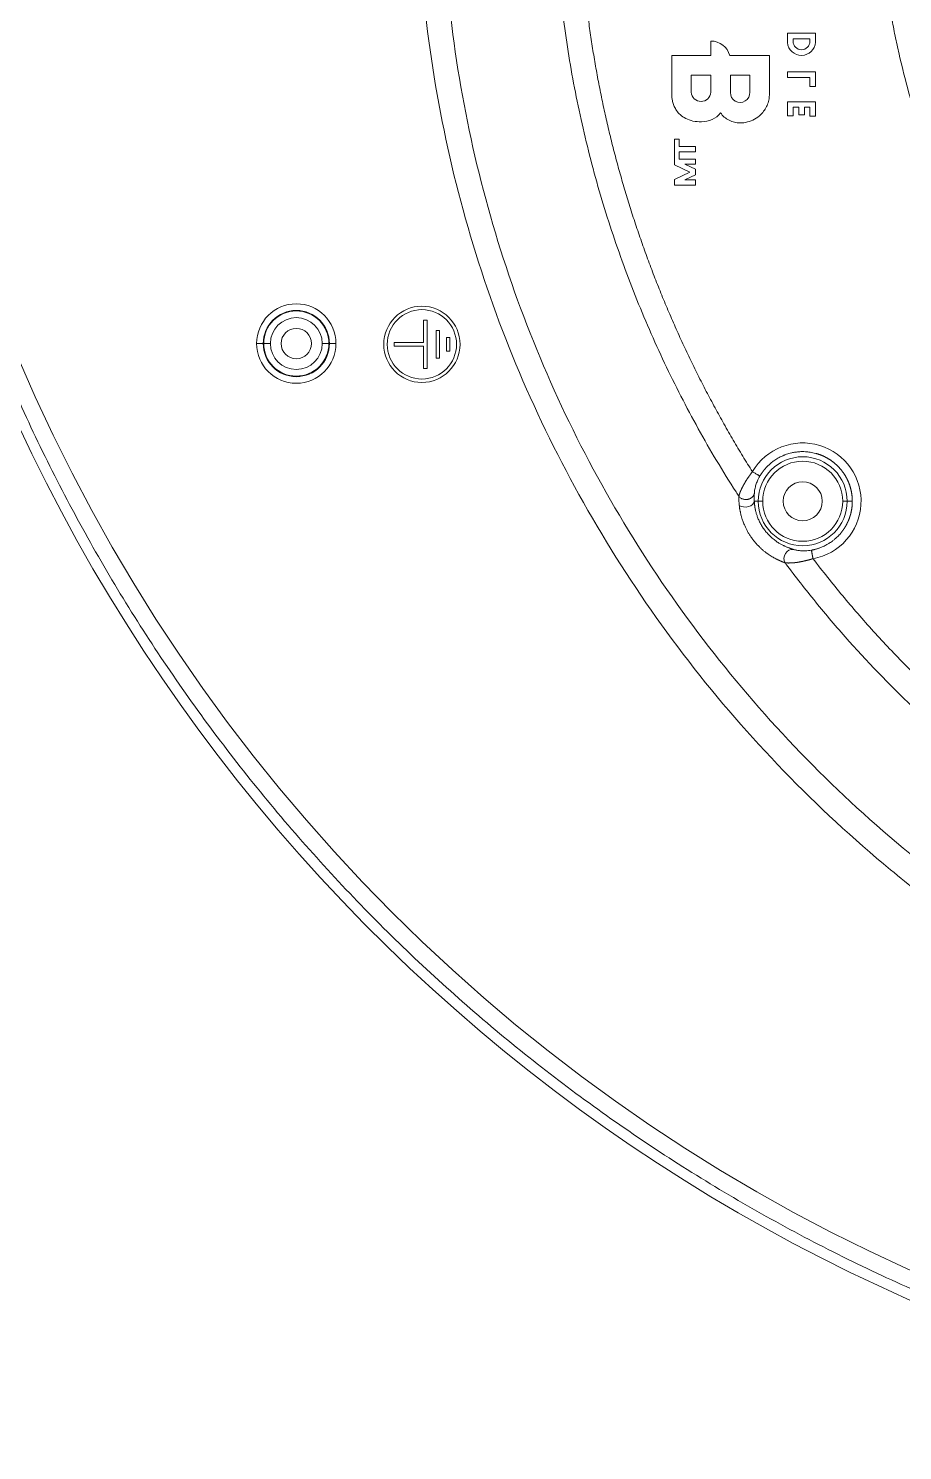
# Model space of a CAD drawing. Header units: millimetres. Extents: x 2746 to 4231, y 4731 to 5781.
# Drawn here: x 3203.4 to 3304.2, y 5090.3 to 5254.3 of the extents above; entities that cross this region are included whole.
import ezdxf

# ---------------------------------------------------------------- set-up
doc = ezdxf.new("R2010")
doc.units = ezdxf.units.MM
doc.layers.add('core', color=7, linetype='Continuous', lineweight=20)

msp = doc.modelspace()

# ---------------------------------------------------------------- linework, layer by layer
at = {"layer": 'core'}
for p, q in [((3290.95, 5253.78), (3290.95, 5252.69)), ((3294.2, 5253.78), (3290.95, 5253.78)), ((3291.6, 5252.82), (3291.6, 5253.13)), ((3291.6, 5253.13), (3293.55, 5253.13)), ((3293.55, 5253.13), (3293.55, 5252.82)), ((3294.2, 5252.74), (3294.2, 5253.78)), ((3279.85, 5248.93), (3282.12, 5248.93)), ((3279.85, 5248.93), (3279.85, 5246.97)), ((3282.12, 5248.93), (3282.12, 5246.97)), ((3286.62, 5248.93), (3284.37, 5248.93)), ((3284.37, 5248.93), (3284.37, 5246.93)), ((3286.62, 5248.93), (3286.62, 5246.95)), ((3290.95, 5249.3), (3290.95, 5248.65)), ((3294.2, 5249.3), (3290.95, 5249.3)), ((3290.95, 5248.65), (3293.55, 5248.65)), ((3293.55, 5248.65), (3293.55, 5247.62)), ((3294.2, 5247.62), (3294.2, 5249.3)), ((3293.55, 5247.62), (3294.2, 5247.62)), ((3290.95, 5245.87), (3290.95, 5244.25)), ((3294.2, 5245.87), (3290.95, 5245.87)), ((3291.6, 5245.22), (3292.25, 5245.22)), ((3291.6, 5244.25), (3291.6, 5245.22)), ((3292.25, 5245.22), (3292.25, 5244.37)), ((3292.9, 5245.22), (3293.55, 5245.22)), ((3292.9, 5244.37), (3292.9, 5245.22)), ((3293.55, 5245.22), (3293.55, 5244.19)), ((3294.2, 5244.19), (3294.2, 5245.87)), ((3290.95, 5244.25), (3291.6, 5244.25)), ((3292.25, 5244.37), (3292.9, 5244.37)), ((3293.55, 5244.19), (3294.2, 5244.19)), ((3229.7, 5217.97), (3230.46, 5217.97)), ((3230.46, 5217.97), (3230.52, 5217.97)), ((3230.52, 5217.97), (3231.29, 5217.97)), ((3237.27, 5217.97), (3238.04, 5217.97)), ((3238.1, 5217.97), (3238.04, 5217.97)), ((3238.1, 5217.97), (3238.86, 5217.97)), ((3287.12, 5199.78), (3287.57, 5199.78)), ((3287.57, 5199.78), (3288.08, 5199.78)), ((3297.33, 5199.78), (3297.84, 5199.78)), ((3297.84, 5199.78), (3298.43, 5199.78))]:
    msp.add_line(p, q, dxfattribs=at)
at = {"layer": 'core', "color": 2}
for p, q in [((3277.92, 5241.55), (3277.92, 5238.59)), ((3278.46, 5241.55), (3277.92, 5241.55)), ((3278.46, 5240.69), (3278.46, 5241.55)), ((3280.34, 5240.69), (3278.46, 5240.69)), ((3278.46, 5240.1), (3280.34, 5240.1)), ((3278.46, 5239.24), (3278.46, 5240.1)), ((3280.34, 5240.1), (3280.34, 5240.69)), ((3277.92, 5238.59), (3279.7, 5237.75)), ((3280.34, 5239.24), (3278.46, 5239.24)), ((3279.11, 5238.65), (3280.34, 5238.65)), ((3280.34, 5238.07), (3279.11, 5238.65)), ((3280.34, 5238.65), (3280.34, 5239.24)), ((3279.7, 5237.75), (3277.92, 5236.9)), ((3277.92, 5236.9), (3277.92, 5236.25)), ((3279.11, 5236.84), (3280.34, 5237.42)), ((3280.34, 5236.84), (3279.11, 5236.84)), ((3280.34, 5237.42), (3280.34, 5238.07)), ((3280.34, 5236.25), (3280.34, 5236.84)), ((3277.92, 5236.25), (3280.34, 5236.25))]:
    msp.add_line(p, q, dxfattribs=at)
at = {"layer": 'core', "color": 2, "lineweight": 13}
for p, q in [((3248.97, 5220.68), (3249.37, 5220.68)), ((3248.97, 5218.08), (3248.97, 5220.68)), ((3249.37, 5215.08), (3249.37, 5220.68)), ((3250.41, 5219.48), (3250.81, 5219.48)), ((3250.41, 5216.28), (3250.41, 5219.48)), ((3250.81, 5216.28), (3250.81, 5219.48)), ((3251.61, 5218.68), (3251.61, 5217.08)), ((3252.01, 5218.68), (3251.61, 5218.68)), ((3252.01, 5218.68), (3252.01, 5217.08)), ((3245.57, 5218.08), (3245.57, 5217.68)), ((3245.57, 5218.08), (3248.97, 5218.08)), ((3245.57, 5217.68), (3248.97, 5217.68)), ((3248.97, 5215.08), (3248.97, 5217.68)), ((3252.01, 5217.08), (3251.61, 5217.08)), ((3250.41, 5216.28), (3250.81, 5216.28)), ((3248.97, 5215.08), (3249.37, 5215.08))]:
    msp.add_line(p, q, dxfattribs=at)
for radius in [4.4, 4]:
    msp.add_circle((3248.77, 5217.88), radius, dxfattribs=at)
at = {"layer": 'core'}
for centre, radius, start, end in [((3387.52, 5294.59), 201.12, 180, 0), ((3282.11, 5250.62), 2.25, 14.8244, 89.9663), ((3292.57, 5252.84), 1.63, 185.1727, 356.3293), ((3292.57, 5252.84), 0.975, 180.9565, 359.0434), ((3280.98, 5247.03), 1.13, 183.0653, 356.9347), ((3285.49, 5246.92), 1.13, 179.5705, 1.6121), ((3234.28, 5217.97), 4.58, 0, 180), ((3234.28, 5217.97), 3.82, 0, 180), ((3234.28, 5217.97), 3.76, 0, 180), ((3234.28, 5217.97), 2.99, 0, 180), ((3234.28, 5217.97), 1.75, 0, 180), ((3234.28, 5217.97), 4.58, 180, 0), ((3234.28, 5217.97), 3.82, 180, 0), ((3234.28, 5217.97), 3.76, 180, 0), ((3234.28, 5217.97), 2.99, 180, 0), ((3234.28, 5217.97), 1.75, 180, 0), ((3387.52, 5294.59), 204.32, 203.8054, 336.1946), ((3292.71, 5199.78), 6.73, 280.1663, 149.5404), ((3292.71, 5199.78), 5.13, 0, 180), ((3292.71, 5199.78), 4.62, 0, 180), ((3292.71, 5199.78), 2.25, 0, 180), ((3292.71, 5199.78), 5.13, 180, 0), ((3292.71, 5199.78), 4.62, 180, 0), ((3292.71, 5199.78), 2.25, 180, 0)]:
    msp.add_arc(centre, radius, start, end, dxfattribs=at)
for centre, major_axis, ratio, start_param, end_param in [((3286.12, 5199.78), (-0.999, -0.048), 0.674924, 0.717774, 3.070607), ((3291.44, 5193.24), (-0.285, -0.959), 0.87941, 3.251744, 5.580876)]:
    msp.add_ellipse(centre, major_axis=major_axis, ratio=ratio, start_param=start_param, end_param=end_param, dxfattribs=at)
for points, degree, knots in [([(3410.84, 5355.68), (3408.2, 5356.59), (3404.11, 5357.74), (3399.24, 5358.69), (3397.14, 5359.02), (3395.74, 5359.21), (3395.04, 5359.3), (3391.55, 5359.7), (3387.34, 5359.95), (3382.43, 5359.84), (3380.32, 5359.71), (3378.91, 5359.6), (3378.21, 5359.54), (3376.09, 5359.32), (3373.98, 5359.05), (3371.89, 5358.7), (3370.49, 5358.44), (3369.8, 5358.31), (3367.73, 5357.87), (3365.68, 5357.39), (3363.65, 5356.82), (3362.3, 5356.43), (3361.63, 5356.22), (3359.63, 5355.58), (3357.64, 5354.89), (3355.35, 5353.99), (3354.37, 5353.58), (3353.72, 5353.31), (3353.4, 5353.17), (3351.78, 5352.46), (3349.86, 5351.55), (3347.97, 5350.58), (3346.72, 5349.91), (3346.1, 5349.57), (3343.03, 5347.84), (3339.46, 5345.58), (3336.09, 5343.07), (3333.88, 5341.34), (3332.79, 5340.44), (3329.6, 5337.67), (3327.56, 5335.71), (3323.67, 5331.6), (3321.83, 5329.45), (3316.65, 5322.78), (3313.65, 5318.03), (3308.57, 5307.93), (3306.48, 5302.59), (3304.16, 5294.42), (3303.51, 5291.67), (3302.49, 5286.11), (3302.1, 5283.29), (3301.34, 5274.84), (3301.35, 5269.22), (3302.12, 5260.84), (3302.5, 5258.06), (3303.15, 5254.59), (3303.28, 5253.89), (3303.57, 5252.51), (3304.03, 5250.43), (3304.55, 5248.37), (3305.12, 5246.33), (3305.32, 5245.65), (3305.72, 5244.3), (3306.36, 5242.29), (3307.98, 5237.66), (3309.64, 5233.79), (3311.17, 5230.63), (3311.48, 5230), (3312.12, 5228.74), (3313.1, 5226.87), (3315.54, 5222.56), (3317.86, 5219), (3319.91, 5216.14), (3320.33, 5215.57), (3321.17, 5214.45), (3322.46, 5212.77), (3325.57, 5208.98), (3328.44, 5205.91), (3330.95, 5203.45), (3331.46, 5202.96), (3332.48, 5202), (3334.04, 5200.56), (3337.78, 5197.33), (3341.17, 5194.76), (3344.06, 5192.75), (3344.64, 5192.35), (3345.81, 5191.57), (3347.57, 5190.42), (3351.77, 5187.88), (3355.49, 5185.93), (3358.04, 5184.73)], 3, [0, 0, 0, 0, 0.03125, 0.046875, 0.054688, 0.054688, 0.0625, 0.0625, 0.09375, 0.109375, 0.117188, 0.117188, 0.125, 0.125, 0.140625, 0.148438, 0.148438, 0.15625, 0.15625, 0.171875, 0.179688, 0.179688, 0.1875, 0.1875, 0.203125, 0.210938, 0.214844, 0.214844, 0.21875, 0.21875, 0.234375, 0.242188, 0.242188, 0.25, 0.25, 0.28125, 0.296875, 0.296875, 0.3125, 0.3125, 0.34375, 0.34375, 0.375, 0.375, 0.4375, 0.4375, 0.5, 0.5, 0.53125, 0.53125, 0.5625, 0.5625, 0.625, 0.625, 0.65625, 0.65625, 0.664063, 0.664063, 0.671875, 0.6875, 0.6875, 0.695313, 0.695313, 0.703125, 0.71875, 0.75, 0.75, 0.757813, 0.757813, 0.765625, 0.78125, 0.8125, 0.8125, 0.820313, 0.820313, 0.828125, 0.84375, 0.875, 0.875, 0.882813, 0.882813, 0.890625, 0.90625, 0.9375, 0.9375, 0.945313, 0.945313, 0.953125, 0.96875, 1, 1, 1, 1]), ([(3264.69, 5338.95), (3263.39, 5336.48), (3261.55, 5332.71), (3259.61, 5328.23), (3258.81, 5326.29), (3258.3, 5324.99), (3258.04, 5324.34), (3256.79, 5321.08), (3255.41, 5317.12), (3254, 5312.44), (3253.44, 5310.43), (3253.08, 5309.08), (3252.9, 5308.41), (3251.36, 5302.35), (3249.79, 5294.21), (3248.78, 5284.59), (3248.52, 5280.44), (3248.39, 5277.66), (3248.35, 5276.27), (3248.27, 5272.1), (3248.3, 5269.3), (3248.52, 5263.71), (3248.7, 5260.91), (3249.51, 5252.55), (3250.37, 5247.01), (3252.71, 5236.07), (3254.19, 5230.65), (3257.73, 5220.08), (3259.79, 5214.92), (3264.5, 5204.82), (3267.15, 5199.88), (3272.97, 5190.34), (3276.14, 5185.73), (3282.98, 5176.9), (3286.65, 5172.67), (3294.43, 5164.63), (3298.55, 5160.82), (3304.99, 5155.49), (3307.18, 5153.78), (3311.64, 5150.48), (3313.91, 5148.89), (3318.52, 5145.84), (3320.86, 5144.39), (3325.63, 5141.6), (3328.05, 5140.27), (3331.75, 5138.36), (3332.99, 5137.75), (3335.49, 5136.54), (3339.28, 5134.78), (3348.29, 5131.02), (3356.28, 5128.41), (3361.67, 5126.97)], 3, [0, 0, 0, 0, 0.03125, 0.046875, 0.054687, 0.054687, 0.0625, 0.0625, 0.09375, 0.109375, 0.117187, 0.117187, 0.125, 0.125, 0.1875, 0.21875, 0.234375, 0.234375, 0.25, 0.25, 0.28125, 0.28125, 0.3125, 0.3125, 0.375, 0.375, 0.4375, 0.4375, 0.5, 0.5, 0.5625, 0.5625, 0.625, 0.625, 0.6875, 0.6875, 0.75, 0.75, 0.78125, 0.78125, 0.8125, 0.8125, 0.84375, 0.84375, 0.875, 0.875, 0.890625, 0.890625, 0.90625, 0.9375, 1, 1, 1, 1]), ([(3266.8, 5336.82), (3264.3, 5331.98), (3262.09, 5327), (3258.25, 5316.8), (3256.63, 5311.59), (3252.69, 5295.74), (3251.3, 5284.87), (3251.02, 5263.11), (3252.13, 5252.21), (3256.76, 5230.96), (3262.03, 5215.42), (3269.77, 5201.05), (3275.44, 5191.78), (3278.54, 5187.3), (3288.49, 5174.45), (3296, 5166.68), (3308.45, 5156.32), (3312.79, 5153.08), (3321.82, 5147.07), (3326.49, 5144.31), (3333.71, 5140.55), (3336.15, 5139.36), (3341.08, 5137.12), (3348.57, 5133.96), (3356.3, 5131.4), (3361.53, 5129.97)], 3, [0, 0, 0, 0, 0.0625, 0.0625, 0.125, 0.125, 0.25, 0.25, 0.375, 0.375, 0.5, 0.5625, 0.5625, 0.625, 0.625, 0.75, 0.75, 0.8125, 0.8125, 0.875, 0.875, 0.90625, 0.90625, 0.9375, 1, 1, 1, 1]), ([(3278.16, 5330.76), (3276.86, 5328.24), (3275.64, 5325.67), (3273.39, 5320.46), (3271.83, 5316.49), (3270.47, 5312.46), (3269.61, 5309.75), (3269.2, 5308.39), (3268.05, 5304.29), (3267.37, 5301.53), (3266.2, 5295.98), (3265.71, 5293.18), (3264.91, 5287.56), (3264.6, 5284.74), (3264.18, 5279.08), (3264.06, 5276.24), (3264.02, 5271.98), (3264.03, 5270.56), (3264.09, 5267.72), (3264.26, 5263.47), (3264.64, 5259.23), (3265.32, 5253.6), (3265.75, 5250.79), (3266.54, 5246.61), (3266.82, 5245.22), (3267.44, 5242.45), (3267.77, 5241.07), (3268.82, 5236.94), (3269.61, 5234.22), (3271.37, 5228.82), (3272.33, 5226.15), (3274.43, 5220.88), (3275.56, 5218.28), (3277.99, 5213.16), (3279.28, 5210.63), (3281.35, 5206.91), (3282.05, 5205.68), (3283.51, 5203.25), (3284.25, 5202.04), (3285.02, 5200.85)], 3, [0, 0, 0, 0, 0.0625, 0.0625, 0.125, 0.15625, 0.15625, 0.1875, 0.1875, 0.25, 0.25, 0.3125, 0.3125, 0.375, 0.375, 0.4375, 0.4375, 0.46875, 0.46875, 0.5, 0.5625, 0.5625, 0.625, 0.625, 0.65625, 0.65625, 0.6875, 0.6875, 0.75, 0.75, 0.8125, 0.8125, 0.875, 0.875, 0.9375, 0.9375, 0.96875, 0.96875, 1, 1, 1, 1]), ([(3280.85, 5329.74), (3265.57, 5300.29), (3267, 5266.67), (3267.71, 5249.97), (3272.71, 5233.95), (3277.76, 5217.8), (3286.78, 5203.39)], 2, [0, 0, 0, 0.5, 0.5, 0.75, 0.75, 1, 1, 1]), ([(3278.57, 5244.38), (3278.42, 5244.52), (3278.16, 5244.81), (3277.89, 5245.29), (3277.72, 5245.76), (3277.63, 5246.2), (3277.6, 5246.55), (3277.6, 5246.98), (3277.6, 5247.66), (3277.6, 5248.39), (3277.6, 5248.97), (3277.6, 5249.27), (3277.6, 5249.53), (3277.6, 5249.75), (3277.6, 5249.93), (3277.6, 5250.09), (3277.6, 5250.22), (3277.6, 5250.35), (3277.6, 5250.47), (3277.6, 5250.58), (3277.6, 5250.68), (3277.6, 5250.79), (3277.6, 5250.91), (3277.61, 5251.03), (3277.57, 5251.17), (3277.68, 5251.2), (3277.78, 5251.2), (3277.88, 5251.2), (3277.98, 5251.2), (3278.08, 5251.2), (3278.21, 5251.2), (3278.33, 5251.2), (3278.44, 5251.2), (3278.53, 5251.2), (3278.63, 5251.2), (3278.73, 5251.2), (3278.84, 5251.2), (3278.95, 5251.2), (3279.07, 5251.2), (3279.19, 5251.2), (3279.31, 5251.2), (3279.44, 5251.2), (3279.57, 5251.2), (3279.7, 5251.2), (3279.83, 5251.2), (3279.96, 5251.2), (3280.08, 5251.2), (3280.21, 5251.2), (3280.33, 5251.2), (3280.45, 5251.2), (3280.56, 5251.2), (3280.68, 5251.2), (3280.8, 5251.2), (3280.93, 5251.2), (3281.05, 5251.2), (3281.16, 5251.2), (3281.26, 5251.2), (3281.39, 5251.2), (3281.52, 5251.2), (3281.66, 5251.2), (3281.78, 5251.2), (3281.88, 5251.2), (3281.97, 5251.2), (3282.08, 5251.17), (3282.12, 5251.27), (3282.1, 5251.37), (3282.11, 5251.49), (3282.11, 5251.62), (3282.11, 5251.75), (3282.11, 5251.86), (3282.11, 5251.96), (3282.11, 5252.07), (3282.11, 5252.18), (3282.11, 5252.31), (3282.11, 5252.44), (3282.11, 5252.58), (3282.11, 5252.72), (3282.11, 5252.82), (3282.11, 5252.87)], 3, [0, 0, 0, 0, 0.046248, 0.087626, 0.124997, 0.158824, 0.189468, 0.203677, 0.257656, 0.343111, 0.368593, 0.390959, 0.410409, 0.427037, 0.441052, 0.452726, 0.462352, 0.470223, 0.48179, 0.489365, 0.496569, 0.50453, 0.513589, 0.523509, 0.533321, 0.540042, 0.54626, 0.55573, 0.561943, 0.569312, 0.579483, 0.590721, 0.597098, 0.603966, 0.611306, 0.619094, 0.627296, 0.635876, 0.644788, 0.653985, 0.663416, 0.673025, 0.682757, 0.692552, 0.70235, 0.712092, 0.721718, 0.731169, 0.740391, 0.74933, 0.757939, 0.766289, 0.776468, 0.78605, 0.795034, 0.803426, 0.811234, 0.818472, 0.83129, 0.841961, 0.850599, 0.857378, 0.864554, 0.872376, 0.878878, 0.885268, 0.895123, 0.905139, 0.916566, 0.923274, 0.930675, 0.938758, 0.947766, 0.957391, 0.967304, 0.977127, 0.989162, 1, 1, 1, 1]), ([(3284.28, 5251.2), (3284.32, 5251.2), (3284.41, 5251.2), (3284.53, 5251.2), (3284.64, 5251.2), (3284.73, 5251.2), (3284.83, 5251.2), (3284.94, 5251.2), (3285.06, 5251.2), (3285.19, 5251.2), (3285.34, 5251.2), (3285.51, 5251.2), (3285.69, 5251.2), (3285.9, 5251.2), (3286.13, 5251.2), (3286.37, 5251.2), (3286.61, 5251.2), (3286.84, 5251.2), (3287.06, 5251.2), (3287.26, 5251.2), (3287.44, 5251.2), (3287.61, 5251.2), (3287.76, 5251.2), (3287.9, 5251.2), (3288.04, 5251.2), (3288.16, 5251.2), (3288.27, 5251.2), (3288.37, 5251.2), (3288.49, 5251.2), (3288.63, 5251.2), (3288.76, 5251.2), (3288.9, 5251.18), (3288.85, 5251.02), (3288.87, 5250.91), (3288.87, 5250.79), (3288.87, 5250.7), (3288.87, 5250.59), (3288.87, 5250.48), (3288.87, 5250.36), (3288.87, 5250.23), (3288.87, 5250.08), (3288.87, 5249.93), (3288.87, 5249.75), (3288.87, 5249.57), (3288.87, 5249.36), (3288.87, 5249.13), (3288.87, 5248.88), (3288.87, 5248.6), (3288.87, 5248.29), (3288.87, 5247.94), (3288.87, 5247.55), (3288.86, 5247.1), (3288.88, 5246.59), (3288.81, 5246.02), (3288.62, 5245.44), (3288.31, 5244.88), (3288.04, 5244.55), (3287.88, 5244.4)], 3, [0, 0, 0, 0, 0.010779, 0.023395, 0.030594, 0.038437, 0.047002, 0.056406, 0.066744, 0.078151, 0.090773, 0.104764, 0.120389, 0.138116, 0.158103, 0.179758, 0.201116, 0.22101, 0.239378, 0.256354, 0.272025, 0.286481, 0.299812, 0.312102, 0.323429, 0.333867, 0.343483, 0.352341, 0.360498, 0.374919, 0.387087, 0.395218, 0.406353, 0.419563, 0.427049, 0.435179, 0.444008, 0.453601, 0.464035, 0.475397, 0.487785, 0.501312, 0.516106, 0.532319, 0.550122, 0.569714, 0.591331, 0.61526, 0.641851, 0.671559, 0.70496, 0.742886, 0.786902, 0.836402, 0.890416, 0.944923, 1, 1, 1, 1]), ([(3281.02, 5243.55), (3280.69, 5243.55), (3280.07, 5243.59), (3279.23, 5243.89), (3278.76, 5244.2), (3278.57, 5244.38)], 3, [0, 0, 0, 0, 0.370378, 0.700419, 1, 1, 1, 1]), ([(3284.83, 5243.5), (3284.62, 5243.56), (3284.2, 5243.71), (3283.65, 5244.08), (3283.36, 5244.41), (3283.23, 5244.59)], 3, [0, 0, 0, 0, 0.340005, 0.672246, 1, 1, 1, 1]), ([(3285.48, 5243.43), (3285.37, 5243.43), (3285.15, 5243.44), (3284.94, 5243.48), (3284.83, 5243.5)], 3, [0, 0, 0, 0, 0.504374, 1, 1, 1, 1]), ([(3287.88, 5244.4), (3287.66, 5244.19), (3287.18, 5243.82), (3286.35, 5243.5), (3285.77, 5243.42), (3285.48, 5243.43)], 3, [0, 0, 0, 0, 0.343649, 0.675406, 1, 1, 1, 1]), ([(3287.77, 5202.68), (3287.78, 5202.69), (3287.79, 5202.71), (3287.81, 5202.75), (3287.83, 5202.78), (3287.85, 5202.82), (3287.88, 5202.86), (3287.9, 5202.89), (3287.92, 5202.93), (3287.95, 5202.97), (3287.98, 5203.01), (3288.01, 5203.05), (3288.03, 5203.09), (3288.06, 5203.13), (3288.1, 5203.18), (3288.13, 5203.22), (3288.16, 5203.26), (3288.2, 5203.31), (3288.23, 5203.35), (3288.27, 5203.4), (3288.37, 5203.52), (3288.51, 5203.68), (3288.7, 5203.88), (3288.85, 5204.01), (3288.98, 5204.13), (3289.12, 5204.25), (3289.3, 5204.39), (3289.5, 5204.53), (3289.73, 5204.67), (3289.98, 5204.82), (3290.26, 5204.96), (3290.49, 5205.06), (3290.69, 5205.14), (3290.87, 5205.2), (3291.13, 5205.29), (3291.47, 5205.37), (3291.89, 5205.45), (3292.28, 5205.49), (3292.67, 5205.51), (3293.07, 5205.5), (3293.6, 5205.44), (3294.02, 5205.36), (3294.28, 5205.28), (3294.35, 5205.27), (3294.41, 5205.24), (3294.48, 5205.22), (3294.55, 5205.2), (3294.61, 5205.18), (3294.68, 5205.16), (3294.74, 5205.13), (3294.81, 5205.11), (3294.87, 5205.08), (3294.94, 5205.05), (3295, 5205.03), (3295.07, 5205), (3295.13, 5204.97), (3295.19, 5204.94), (3295.26, 5204.91), (3295.32, 5204.88), (3295.38, 5204.84), (3295.44, 5204.81), (3295.5, 5204.78), (3295.56, 5204.74), (3295.62, 5204.71), (3295.68, 5204.67), (3295.74, 5204.63), (3295.8, 5204.6), (3295.86, 5204.56), (3295.92, 5204.52), (3295.98, 5204.48), (3296.03, 5204.44), (3296.09, 5204.4), (3296.15, 5204.36), (3296.2, 5204.32), (3296.26, 5204.27), (3296.31, 5204.23), (3296.36, 5204.18), (3296.42, 5204.14), (3296.47, 5204.09), (3296.52, 5204.05), (3296.58, 5204), (3296.63, 5203.95), (3296.68, 5203.91), (3296.73, 5203.86), (3296.78, 5203.81), (3296.83, 5203.76), (3296.87, 5203.71), (3296.92, 5203.66), (3296.97, 5203.6), (3297.01, 5203.55), (3297.06, 5203.5), (3297.11, 5203.45), (3297.15, 5203.39), (3297.19, 5203.34), (3297.24, 5203.28), (3297.28, 5203.23), (3297.32, 5203.17), (3297.36, 5203.11), (3297.4, 5203.06), (3297.44, 5203), (3297.48, 5202.94), (3297.52, 5202.88), (3297.56, 5202.82), (3297.59, 5202.77), (3297.63, 5202.71), (3297.66, 5202.65), (3297.7, 5202.58), (3297.73, 5202.52), (3297.77, 5202.46), (3297.8, 5202.4), (3297.83, 5202.34), (3297.86, 5202.27), (3297.89, 5202.21), (3297.92, 5202.15), (3297.95, 5202.08), (3297.98, 5202.02), (3298, 5201.96), (3298.03, 5201.89), (3298.06, 5201.83), (3298.08, 5201.76), (3298.1, 5201.7), (3298.13, 5201.63), (3298.15, 5201.56), (3298.17, 5201.5), (3298.19, 5201.43), (3298.21, 5201.36), (3298.23, 5201.3), (3298.25, 5201.23), (3298.26, 5201.16), (3298.28, 5201.09), (3298.3, 5201.02), (3298.31, 5200.96), (3298.33, 5200.89), (3298.34, 5200.82), (3298.35, 5200.75), (3298.36, 5200.68), (3298.37, 5200.61), (3298.38, 5200.54), (3298.39, 5200.47), (3298.4, 5200.4), (3298.41, 5200.34), (3298.41, 5200.27), (3298.42, 5200.2), (3298.42, 5200.13), (3298.43, 5200.06), (3298.43, 5199.99), (3298.43, 5199.92), (3298.43, 5199.85), (3298.43, 5199.8), (3298.43, 5199.78)], 3, [0, 0, 0, 0, 0.002568, 0.005216, 0.007945, 0.010755, 0.013645, 0.016616, 0.019667, 0.022799, 0.026012, 0.029305, 0.032679, 0.036133, 0.039668, 0.043284, 0.04698, 0.050757, 0.054615, 0.058553, 0.062572, 0.085231, 0.103208, 0.116501, 0.125111, 0.138957, 0.153991, 0.170213, 0.187623, 0.208453, 0.229282, 0.250111, 0.258329, 0.271591, 0.289897, 0.313246, 0.341638, 0.37507, 0.392818, 0.419562, 0.455298, 0.500023, 0.504695, 0.509368, 0.514041, 0.518713, 0.523386, 0.528059, 0.532731, 0.537404, 0.542077, 0.546749, 0.551422, 0.556095, 0.560767, 0.56544, 0.570113, 0.574785, 0.579458, 0.584131, 0.588804, 0.593476, 0.598149, 0.602822, 0.607494, 0.612167, 0.61684, 0.621512, 0.626185, 0.630858, 0.63553, 0.640203, 0.644876, 0.649548, 0.654221, 0.658894, 0.663567, 0.668239, 0.672912, 0.677585, 0.682257, 0.68693, 0.691603, 0.696275, 0.700948, 0.705621, 0.710293, 0.714966, 0.719639, 0.724311, 0.728984, 0.733657, 0.73833, 0.743002, 0.747675, 0.752348, 0.75702, 0.761693, 0.766366, 0.771038, 0.775711, 0.780384, 0.785056, 0.789729, 0.794402, 0.799075, 0.803747, 0.80842, 0.813093, 0.817765, 0.822438, 0.827111, 0.831783, 0.836456, 0.841129, 0.845801, 0.850474, 0.855147, 0.859819, 0.864492, 0.869165, 0.873838, 0.87851, 0.883183, 0.887856, 0.892528, 0.897201, 0.901874, 0.906546, 0.911219, 0.915892, 0.920564, 0.925237, 0.92991, 0.934582, 0.939255, 0.943928, 0.9486, 0.953273, 0.957946, 0.962619, 0.967291, 0.971964, 0.976637, 0.981309, 0.985982, 0.990655, 0.995327, 1, 1, 1, 1]), ([(3285.34, 5200.34), (3285.34, 5200.34), (3285.34, 5200.35), (3285.35, 5200.36), (3285.35, 5200.37), (3285.35, 5200.38), (3285.35, 5200.39), (3285.36, 5200.4), (3285.36, 5200.41), (3285.36, 5200.42), (3285.36, 5200.43), (3285.37, 5200.44), (3285.37, 5200.46), (3285.38, 5200.47), (3285.38, 5200.48), (3285.38, 5200.5), (3285.39, 5200.51), (3285.39, 5200.53), (3285.4, 5200.55), (3285.4, 5200.56), (3285.41, 5200.58), (3285.41, 5200.6), (3285.42, 5200.61), (3285.42, 5200.63), (3285.43, 5200.65), (3285.44, 5200.67), (3285.44, 5200.69), (3285.45, 5200.71), (3285.46, 5200.73), (3285.47, 5200.75), (3285.47, 5200.78), (3285.48, 5200.8), (3285.49, 5200.82), (3285.5, 5200.85), (3285.51, 5200.87), (3285.52, 5200.9), (3285.53, 5200.92), (3285.54, 5200.95), (3285.55, 5200.98), (3285.57, 5201), (3285.58, 5201.03), (3285.59, 5201.06), (3285.61, 5201.09), (3285.62, 5201.12), (3285.63, 5201.15), (3285.65, 5201.18), (3285.66, 5201.22), (3285.68, 5201.25), (3285.7, 5201.28), (3285.71, 5201.32), (3285.73, 5201.35), (3285.75, 5201.39), (3285.77, 5201.42), (3285.79, 5201.46), (3285.81, 5201.5), (3285.83, 5201.54), (3285.85, 5201.58), (3285.87, 5201.62), (3285.89, 5201.66), (3285.91, 5201.7), (3285.94, 5201.75), (3285.97, 5201.8), (3286, 5201.85), (3286.03, 5201.9), (3286.06, 5201.96), (3286.09, 5202.01), (3286.12, 5202.06), (3286.15, 5202.11), (3286.18, 5202.16), (3286.21, 5202.21), (3286.25, 5202.26), (3286.28, 5202.31), (3286.31, 5202.36), (3286.35, 5202.41), (3286.38, 5202.46), (3286.41, 5202.51), (3286.45, 5202.55), (3286.48, 5202.6), (3286.51, 5202.65), (3286.55, 5202.7), (3286.58, 5202.74), (3286.61, 5202.79), (3286.65, 5202.84), (3286.68, 5202.88), (3286.71, 5202.93), (3286.75, 5202.97), (3286.78, 5203.02), (3286.81, 5203.06), (3286.84, 5203.1), (3286.88, 5203.15), (3286.9, 5203.17), (3286.91, 5203.19)], 3, [0, 0, 0, 0, 0.005395, 0.010917, 0.016568, 0.022349, 0.028259, 0.0343, 0.040473, 0.046779, 0.053217, 0.05979, 0.066497, 0.073339, 0.080317, 0.087431, 0.094683, 0.102072, 0.109599, 0.117265, 0.12507, 0.133015, 0.1411, 0.149326, 0.157693, 0.166202, 0.174852, 0.183644, 0.192579, 0.201656, 0.210876, 0.22024, 0.229746, 0.239396, 0.24919, 0.259126, 0.269206, 0.27943, 0.289796, 0.300306, 0.310959, 0.321754, 0.332691, 0.34377, 0.35499, 0.366352, 0.377853, 0.389495, 0.401275, 0.413194, 0.42525, 0.437442, 0.44977, 0.462233, 0.474829, 0.487557, 0.500416, 0.513404, 0.526521, 0.539765, 0.556265, 0.572674, 0.58899, 0.60521, 0.621331, 0.637352, 0.65327, 0.669082, 0.684788, 0.700384, 0.715869, 0.731241, 0.746499, 0.76164, 0.776663, 0.791566, 0.806349, 0.821009, 0.835546, 0.849958, 0.864244, 0.878403, 0.892435, 0.906337, 0.920111, 0.933754, 0.947267, 0.960648, 0.973898, 0.987015, 1, 1, 1, 1]), ([(3286.91, 5203.19), (3286.96, 5203.16), (3287.02, 5203.12), (3287.12, 5203.06), (3287.18, 5203.03), (3287.28, 5202.97), (3287.32, 5202.94), (3287.42, 5202.89), (3287.46, 5202.86), (3287.54, 5202.82), (3287.57, 5202.8), (3287.64, 5202.76), (3287.66, 5202.74), (3287.71, 5202.72), (3287.73, 5202.7), (3287.76, 5202.69), (3287.77, 5202.68), (3287.77, 5202.68)], 3, [0, 0, 0, 0, 0.125, 0.125, 0.25, 0.25, 0.375, 0.375, 0.5, 0.5, 0.625, 0.625, 0.75, 0.75, 0.875, 0.875, 1, 1, 1, 1]), ([(3287.13, 5200.69), (3287.13, 5200.76), (3287.14, 5200.9), (3287.18, 5201.16), (3287.24, 5201.41), (3287.31, 5201.66), (3287.39, 5201.89), (3287.49, 5202.14), (3287.61, 5202.4), (3287.71, 5202.59), (3287.77, 5202.68)], 3, [0, 0, 0, 0, 0.160126, 0.303257, 0.430217, 0.542956, 0.648335, 0.754165, 0.868511, 1, 1, 1, 1]), ([(3285.34, 5200.34), (3285.37, 5200.3), (3285.41, 5200.27), (3285.49, 5200.2), (3285.53, 5200.17), (3285.62, 5200.11), (3285.66, 5200.09), (3285.75, 5200.05), (3285.8, 5200.03), (3285.9, 5200.01), (3285.94, 5200), (3286.04, 5199.98), (3286.08, 5199.98), (3286.17, 5199.98), (3286.22, 5199.98), (3286.3, 5199.98), (3286.34, 5199.99), (3286.41, 5200.01), (3286.45, 5200.02), (3286.53, 5200.04), (3286.57, 5200.05), (3286.65, 5200.09), (3286.69, 5200.11), (3286.76, 5200.16), (3286.8, 5200.19), (3286.87, 5200.25), (3286.91, 5200.28), (3286.97, 5200.35), (3287, 5200.39), (3287.05, 5200.47), (3287.07, 5200.51), (3287.1, 5200.6), (3287.12, 5200.65), (3287.13, 5200.69)], 3, [0, 0, 0, 0, 0.0625, 0.0625, 0.125, 0.125, 0.1875, 0.1875, 0.25, 0.25, 0.3125, 0.3125, 0.375, 0.375, 0.4375, 0.4375, 0.5, 0.5, 0.5625, 0.5625, 0.625, 0.625, 0.6875, 0.6875, 0.75, 0.75, 0.8125, 0.8125, 0.875, 0.875, 0.9375, 0.9375, 1, 1, 1, 1]), ([(3290.68, 5192.67), (3290.67, 5192.68), (3290.66, 5192.68), (3290.65, 5192.69), (3290.63, 5192.69), (3290.61, 5192.7), (3290.6, 5192.7), (3290.58, 5192.71), (3290.56, 5192.72), (3290.54, 5192.72), (3290.53, 5192.73), (3290.51, 5192.74), (3290.49, 5192.75), (3290.47, 5192.75), (3290.46, 5192.76), (3290.44, 5192.77), (3290.42, 5192.77), (3290.4, 5192.78), (3290.38, 5192.79), (3290.36, 5192.8), (3290.34, 5192.8), (3290.32, 5192.81), (3290.3, 5192.82), (3290.28, 5192.83), (3290.26, 5192.84), (3290.24, 5192.85), (3290.22, 5192.85), (3290.2, 5192.86), (3290.18, 5192.87), (3290.16, 5192.88), (3290.14, 5192.89), (3290.12, 5192.9), (3290.1, 5192.91), (3290.07, 5192.92), (3290.05, 5192.93), (3290.03, 5192.94), (3290.01, 5192.95), (3289.99, 5192.96), (3289.97, 5192.97), (3289.94, 5192.98), (3289.92, 5192.99), (3289.9, 5193), (3289.87, 5193.01), (3289.85, 5193.02), (3289.83, 5193.03), (3289.81, 5193.04), (3289.78, 5193.05), (3289.76, 5193.07), (3289.74, 5193.08), (3289.71, 5193.09), (3289.69, 5193.1), (3289.66, 5193.11), (3289.64, 5193.12), (3289.62, 5193.14), (3289.53, 5193.18), (3289.39, 5193.26), (3289.18, 5193.38), (3288.96, 5193.51), (3288.73, 5193.67), (3288.49, 5193.84), (3288.23, 5194.04), (3287.97, 5194.27), (3287.7, 5194.52), (3287.43, 5194.8), (3287.21, 5195.05), (3287.05, 5195.25), (3286.92, 5195.41), (3286.8, 5195.58), (3286.65, 5195.79), (3286.48, 5196.06), (3286.3, 5196.39), (3286.13, 5196.72), (3285.99, 5197.02), (3285.88, 5197.29), (3285.8, 5197.51), (3285.73, 5197.7), (3285.68, 5197.87), (3285.63, 5198.03), (3285.59, 5198.19), (3285.56, 5198.34), (3285.53, 5198.48), (3285.5, 5198.61), (3285.48, 5198.72), (3285.46, 5198.81), (3285.45, 5198.86), (3285.44, 5198.92), (3285.43, 5198.98), (3285.43, 5199.03), (3285.42, 5199.09), (3285.41, 5199.14), (3285.41, 5199.19), (3285.4, 5199.25), (3285.4, 5199.28), (3285.39, 5199.3)], 3, [0, 0, 0, 0, 0.003271, 0.006547, 0.009825, 0.013108, 0.016393, 0.019682, 0.022974, 0.02627, 0.029568, 0.032869, 0.036173, 0.039481, 0.04279, 0.046103, 0.049418, 0.052736, 0.056057, 0.05938, 0.062706, 0.066034, 0.069365, 0.072699, 0.076034, 0.079373, 0.082713, 0.086057, 0.089403, 0.092751, 0.096102, 0.099455, 0.102811, 0.106169, 0.109531, 0.112894, 0.116261, 0.11963, 0.123002, 0.126377, 0.129754, 0.133135, 0.136518, 0.139905, 0.143295, 0.146688, 0.150084, 0.153483, 0.156886, 0.160292, 0.163702, 0.167115, 0.170532, 0.173953, 0.177378, 0.205594, 0.234075, 0.262889, 0.29211, 0.325264, 0.358988, 0.39576, 0.43283, 0.472096, 0.511995, 0.531997, 0.552047, 0.572169, 0.592389, 0.630158, 0.667521, 0.704644, 0.741685, 0.768141, 0.794219, 0.813161, 0.831885, 0.850411, 0.868759, 0.884629, 0.900486, 0.916341, 0.932206, 0.939108, 0.945981, 0.952825, 0.959641, 0.96643, 0.973193, 0.979931, 0.986644, 0.993334, 1, 1, 1, 1]), ([(3291.63, 5194.22), (3291.62, 5194.23), (3291.61, 5194.23), (3291.6, 5194.23), (3291.58, 5194.24), (3291.57, 5194.24), (3291.55, 5194.25), (3291.53, 5194.26), (3291.52, 5194.26), (3291.5, 5194.27), (3291.48, 5194.27), (3291.46, 5194.28), (3291.45, 5194.28), (3291.43, 5194.29), (3291.41, 5194.3), (3291.39, 5194.3), (3291.37, 5194.31), (3291.36, 5194.31), (3291.34, 5194.32), (3291.32, 5194.33), (3291.3, 5194.33), (3291.28, 5194.34), (3291.26, 5194.35), (3291.24, 5194.35), (3291.2, 5194.37), (3291.14, 5194.39), (3291.04, 5194.43), (3290.93, 5194.47), (3290.8, 5194.53), (3290.67, 5194.59), (3290.54, 5194.65), (3290.41, 5194.71), (3290.27, 5194.78), (3290.12, 5194.87), (3289.95, 5194.96), (3289.78, 5195.08), (3289.59, 5195.2), (3289.4, 5195.35), (3289.2, 5195.51), (3289.01, 5195.68), (3288.83, 5195.86), (3288.67, 5196.03), (3288.51, 5196.21), (3288.36, 5196.39), (3288.22, 5196.58), (3288.08, 5196.78), (3287.96, 5196.98), (3287.84, 5197.19), (3287.73, 5197.4), (3287.63, 5197.62), (3287.54, 5197.83), (3287.47, 5198.02), (3287.41, 5198.21), (3287.36, 5198.38), (3287.31, 5198.54), (3287.28, 5198.68), (3287.25, 5198.79), (3287.24, 5198.87), (3287.23, 5198.92), (3287.22, 5198.96), (3287.21, 5199.01), (3287.2, 5199.06), (3287.19, 5199.11), (3287.19, 5199.16), (3287.18, 5199.21), (3287.17, 5199.25), (3287.17, 5199.3), (3287.16, 5199.35), (3287.15, 5199.4), (3287.15, 5199.45), (3287.14, 5199.49), (3287.14, 5199.54), (3287.14, 5199.59), (3287.13, 5199.64), (3287.13, 5199.68), (3287.13, 5199.73), (3287.12, 5199.76), (3287.12, 5199.78)], 3, [0, 0, 0, 0, 0.004215, 0.008426, 0.012634, 0.016838, 0.021038, 0.025235, 0.029428, 0.033616, 0.037801, 0.041982, 0.046158, 0.050331, 0.054499, 0.058663, 0.062823, 0.066979, 0.07113, 0.075277, 0.079419, 0.083557, 0.087691, 0.09182, 0.095945, 0.112521, 0.131282, 0.152193, 0.17521, 0.200286, 0.219461, 0.240095, 0.262158, 0.285621, 0.310457, 0.336639, 0.364148, 0.392968, 0.423091, 0.454516, 0.48052, 0.506462, 0.532362, 0.55824, 0.584119, 0.610021, 0.635966, 0.661976, 0.688074, 0.714283, 0.740626, 0.764554, 0.78713, 0.808343, 0.82818, 0.846626, 0.863664, 0.869932, 0.876255, 0.882635, 0.889071, 0.895564, 0.902115, 0.908724, 0.915391, 0.922117, 0.928901, 0.935745, 0.942647, 0.949609, 0.95663, 0.96371, 0.97085, 0.978048, 0.985306, 0.992624, 1, 1, 1, 1]), ([(3298.43, 5199.78), (3298.43, 5199.76), (3298.43, 5199.74), (3298.43, 5199.7), (3298.43, 5199.66), (3298.43, 5199.62), (3298.43, 5199.58), (3298.43, 5199.54), (3298.43, 5199.5), (3298.43, 5199.46), (3298.42, 5199.43), (3298.42, 5199.39), (3298.42, 5199.35), (3298.42, 5199.31), (3298.41, 5199.27), (3298.41, 5199.24), (3298.4, 5199.2), (3298.4, 5199.16), (3298.4, 5199.12), (3298.39, 5199.09), (3298.39, 5199.05), (3298.38, 5199.01), (3298.38, 5198.98), (3298.37, 5198.94), (3298.37, 5198.9), (3298.36, 5198.87), (3298.36, 5198.83), (3298.35, 5198.8), (3298.34, 5198.76), (3298.34, 5198.73), (3298.33, 5198.69), (3298.32, 5198.66), (3298.32, 5198.62), (3298.31, 5198.59), (3298.3, 5198.55), (3298.29, 5198.52), (3298.29, 5198.49), (3298.28, 5198.45), (3298.27, 5198.42), (3298.26, 5198.39), (3298.25, 5198.35), (3298.25, 5198.32), (3298.24, 5198.29), (3298.23, 5198.25), (3298.22, 5198.22), (3298.21, 5198.19), (3298.2, 5198.16), (3298.19, 5198.13), (3298.18, 5198.09), (3298.17, 5198.06), (3298.16, 5198.03), (3298.15, 5198), (3298.14, 5197.97), (3298.13, 5197.94), (3298.12, 5197.91), (3298.11, 5197.88), (3298.1, 5197.85), (3298.09, 5197.82), (3298.08, 5197.79), (3298.07, 5197.76), (3298.06, 5197.73), (3298.04, 5197.7), (3298.03, 5197.67), (3298.02, 5197.64), (3298.01, 5197.61), (3298, 5197.59), (3297.99, 5197.56), (3297.98, 5197.53), (3297.96, 5197.5), (3297.95, 5197.48), (3297.94, 5197.45), (3297.93, 5197.42), (3297.91, 5197.39), (3297.9, 5197.37), (3297.89, 5197.34), (3297.88, 5197.31), (3297.86, 5197.29), (3297.85, 5197.26), (3297.84, 5197.24), (3297.83, 5197.21), (3297.81, 5197.19), (3297.8, 5197.16), (3297.79, 5197.14), (3297.78, 5197.11), (3297.76, 5197.09), (3297.75, 5197.06), (3297.74, 5197.04), (3297.72, 5197.01), (3297.71, 5196.99), (3297.7, 5196.97), (3297.68, 5196.94), (3297.67, 5196.92), (3297.66, 5196.9), (3297.64, 5196.87), (3297.63, 5196.85), (3297.62, 5196.83), (3297.6, 5196.81), (3297.59, 5196.78), (3297.58, 5196.76), (3297.56, 5196.74), (3297.55, 5196.72), (3297.53, 5196.7), (3297.52, 5196.68), (3297.51, 5196.65), (3297.49, 5196.63), (3297.48, 5196.61), (3297.47, 5196.59), (3297.45, 5196.57), (3297.44, 5196.55), (3297.43, 5196.53), (3297.41, 5196.51), (3297.4, 5196.49), (3297.38, 5196.47), (3297.37, 5196.45), (3297.36, 5196.43), (3297.34, 5196.42), (3297.33, 5196.4), (3297.32, 5196.38), (3297.3, 5196.36), (3297.29, 5196.34), (3297.28, 5196.32), (3297.26, 5196.31), (3297.25, 5196.29), (3297.23, 5196.27), (3297.22, 5196.25), (3297.21, 5196.24), (3297.19, 5196.22), (3297.18, 5196.2), (3297.17, 5196.18), (3297.15, 5196.17), (3297.14, 5196.15), (3297.13, 5196.14), (3297.11, 5196.12), (3297.05, 5196.04), (3296.93, 5195.9), (3296.75, 5195.72), (3296.57, 5195.55), (3296.37, 5195.37), (3296.15, 5195.2), (3295.92, 5195.04), (3295.74, 5194.92), (3295.57, 5194.82), (3295.39, 5194.72), (3295.18, 5194.61), (3294.94, 5194.5), (3294.73, 5194.42), (3294.56, 5194.36), (3294.44, 5194.32), (3294.33, 5194.28), (3294.22, 5194.25), (3294.12, 5194.23), (3294.03, 5194.2), (3293.94, 5194.18), (3293.86, 5194.17), (3293.79, 5194.15), (3293.74, 5194.14), (3293.72, 5194.14)], 3, [0, 0, 0, 0, 0.004972, 0.009926, 0.014862, 0.01978, 0.02468, 0.029562, 0.034425, 0.039271, 0.044098, 0.048908, 0.053699, 0.058472, 0.063227, 0.067964, 0.072683, 0.077384, 0.082067, 0.086731, 0.091378, 0.096006, 0.100616, 0.105209, 0.109783, 0.114339, 0.118877, 0.123397, 0.127898, 0.132382, 0.136848, 0.141295, 0.145724, 0.150136, 0.154529, 0.158904, 0.163261, 0.1676, 0.171921, 0.176223, 0.180508, 0.184774, 0.189023, 0.193253, 0.197465, 0.20166, 0.205836, 0.209994, 0.214134, 0.218255, 0.222359, 0.226445, 0.230512, 0.234561, 0.238593, 0.242606, 0.246601, 0.250578, 0.254537, 0.258478, 0.262401, 0.266305, 0.270192, 0.27406, 0.277911, 0.281743, 0.285557, 0.289353, 0.293131, 0.296891, 0.300633, 0.304357, 0.308062, 0.31175, 0.315419, 0.31907, 0.322704, 0.326319, 0.329916, 0.333495, 0.337056, 0.340598, 0.344123, 0.34763, 0.351118, 0.354588, 0.358041, 0.361475, 0.364891, 0.368289, 0.371669, 0.375031, 0.378375, 0.3817, 0.385008, 0.388297, 0.391569, 0.394822, 0.398057, 0.401274, 0.404473, 0.407654, 0.410817, 0.413961, 0.417088, 0.420196, 0.423287, 0.426359, 0.429413, 0.43245, 0.435468, 0.438467, 0.441449, 0.444413, 0.447359, 0.450286, 0.453196, 0.456087, 0.45896, 0.461816, 0.464653, 0.467472, 0.470273, 0.473055, 0.47582, 0.478567, 0.481295, 0.484006, 0.486698, 0.489372, 0.492028, 0.494667, 0.497286, 0.499888, 0.533535, 0.565576, 0.59601, 0.624839, 0.666854, 0.701691, 0.72935, 0.749829, 0.776468, 0.806188, 0.838992, 0.874879, 0.891322, 0.906892, 0.921588, 0.93541, 0.948359, 0.960434, 0.971636, 0.981964, 0.991419, 1, 1, 1, 1]), ([(3293.72, 5194.14), (3293.6, 5194.12), (3293.37, 5194.08), (3293.03, 5194.06), (3292.73, 5194.06), (3292.46, 5194.07), (3292.24, 5194.1), (3292.05, 5194.13), (3291.89, 5194.16), (3291.75, 5194.19), (3291.67, 5194.21), (3291.63, 5194.22)], 3, [0, 0, 0, 0, 0.138211, 0.278298, 0.406877, 0.522534, 0.628341, 0.724134, 0.812276, 0.90145, 1, 1, 1, 1]), ([(3293.89, 5193.16), (3293.89, 5193.15), (3293.87, 5193.15), (3293.84, 5193.14), (3293.82, 5193.13), (3293.79, 5193.12), (3293.76, 5193.12), (3293.73, 5193.11), (3293.71, 5193.1), (3293.68, 5193.09), (3293.65, 5193.08), (3293.62, 5193.07), (3293.59, 5193.07), (3293.56, 5193.06), (3293.53, 5193.05), (3293.5, 5193.04), (3293.46, 5193.03), (3293.43, 5193.02), (3293.4, 5193.01), (3293.36, 5193), (3293.33, 5193), (3293.3, 5192.99), (3293.26, 5192.98), (3293.23, 5192.97), (3293.19, 5192.96), (3293.15, 5192.95), (3293.12, 5192.94), (3293.08, 5192.93), (3293.04, 5192.92), (3293.01, 5192.91), (3292.97, 5192.91), (3292.93, 5192.9), (3292.89, 5192.89), (3292.85, 5192.88), (3292.81, 5192.87), (3292.77, 5192.86), (3292.73, 5192.85), (3292.69, 5192.84), (3292.65, 5192.83), (3292.61, 5192.83), (3292.57, 5192.82), (3292.53, 5192.81), (3292.48, 5192.8), (3292.44, 5192.79), (3292.4, 5192.78), (3292.36, 5192.78), (3292.31, 5192.77), (3292.27, 5192.76), (3292.23, 5192.75), (3292.18, 5192.75), (3292.14, 5192.74), (3292.1, 5192.73), (3292.05, 5192.73), (3292.01, 5192.72), (3291.97, 5192.71), (3291.92, 5192.71), (3291.88, 5192.7), (3291.83, 5192.7), (3291.79, 5192.69), (3291.74, 5192.69), (3291.68, 5192.68), (3291.62, 5192.68), (3291.56, 5192.67), (3291.5, 5192.67), (3291.44, 5192.67), (3291.38, 5192.66), (3291.33, 5192.66), (3291.28, 5192.66), (3291.23, 5192.66), (3291.18, 5192.66), (3291.14, 5192.66), (3291.09, 5192.65), (3291.05, 5192.65), (3291.01, 5192.66), (3290.98, 5192.66), (3290.94, 5192.66), (3290.91, 5192.66), (3290.88, 5192.66), (3290.85, 5192.66), (3290.82, 5192.66), (3290.79, 5192.66), (3290.77, 5192.67), (3290.74, 5192.67), (3290.72, 5192.67), (3290.7, 5192.67), (3290.68, 5192.67), (3290.68, 5192.67)], 3, [0, 0, 0, 0, 0.006502, 0.013121, 0.019858, 0.026712, 0.033685, 0.040776, 0.047987, 0.055318, 0.06277, 0.070343, 0.078037, 0.085853, 0.093792, 0.101853, 0.110037, 0.118345, 0.126777, 0.135334, 0.144014, 0.15282, 0.161751, 0.170807, 0.179989, 0.189297, 0.19873, 0.20829, 0.217975, 0.227787, 0.237725, 0.247789, 0.257979, 0.268295, 0.278736, 0.289303, 0.299996, 0.310814, 0.321756, 0.332822, 0.344013, 0.355327, 0.366763, 0.378322, 0.390002, 0.401803, 0.413724, 0.425765, 0.437924, 0.4502, 0.462592, 0.4751, 0.487721, 0.500456, 0.513302, 0.526259, 0.539324, 0.552497, 0.565776, 0.579159, 0.599731, 0.619965, 0.639857, 0.659403, 0.678601, 0.697448, 0.715941, 0.73408, 0.751862, 0.769287, 0.786354, 0.803064, 0.819415, 0.835409, 0.851046, 0.866327, 0.881254, 0.895829, 0.910052, 0.923927, 0.937455, 0.950639, 0.963483, 0.975988, 0.98816, 1, 1, 1, 1]), ([(3364.18, 5142.59), (3356.93, 5144.62), (3349.84, 5147.22), (3341.3, 5151.18), (3339.61, 5152.01), (3336.26, 5153.73), (3331.29, 5156.41), (3323.29, 5161.38), (3317.25, 5165.85), (3312.87, 5169.37), (3311.43, 5170.57), (3308.62, 5173.03), (3304.48, 5176.81), (3299.27, 5182.17), (3295.01, 5187.14), (3293.25, 5189.34), (3292.09, 5190.81), (3291.52, 5191.55), (3290.96, 5192.3)], 3, [0, 0, 0, 0, 0.25, 0.25, 0.3125, 0.3125, 0.375, 0.5, 0.625, 0.625, 0.6875, 0.6875, 0.75, 0.875, 0.9375, 0.96875, 0.96875, 1, 1, 1, 1]), ([(3365.19, 5145.27), (3361.68, 5146.24), (3358.21, 5147.36), (3351.37, 5149.86), (3347.99, 5151.24), (3341.37, 5154.28), (3338.12, 5155.93), (3331.77, 5159.49), (3328.66, 5161.39), (3322.61, 5165.45), (3319.67, 5167.6), (3315.39, 5170.99), (3313.99, 5172.15), (3311.23, 5174.53), (3309.88, 5175.75), (3307.22, 5178.23), (3305.91, 5179.5), (3303.36, 5182.1), (3302.11, 5183.42), (3299.66, 5186.12), (3298.47, 5187.49), (3296.14, 5190.29), (3295, 5191.71), (3293.89, 5193.16)], 3, [0, 0, 0, 0, 0.125, 0.125, 0.25, 0.25, 0.375, 0.375, 0.5, 0.5, 0.625, 0.625, 0.6875, 0.6875, 0.75, 0.75, 0.8125, 0.8125, 0.875, 0.875, 0.9375, 0.9375, 1, 1, 1, 1])]:
    msp.add_open_spline(points, degree=degree, knots=knots, dxfattribs=at)
for points in [[(3184.44, 5294.59), (3184.44, 5291.27), (3184.6, 5284.62), (3185.34, 5274.68), (3186.56, 5264.78), (3188.26, 5254.95), (3190.45, 5245.22), (3193.11, 5235.61), (3196.23, 5226.15), (3199.82, 5216.84), (3203.86, 5207.73), (3208.35, 5198.82), (3213.26, 5190.14), (3218.6, 5181.72), (3224.34, 5173.57), (3230.47, 5165.71), (3236.99, 5158.15), (3243.86, 5150.93), (3251.08, 5144.06), (3258.63, 5137.54), (3266.5, 5131.41), (3274.65, 5125.67), (3283.07, 5120.33), (3291.75, 5115.42), (3300.66, 5110.93), (3309.77, 5106.89), (3319.08, 5103.3), (3328.54, 5100.18), (3338.15, 5097.52), (3347.88, 5095.33), (3357.71, 5093.63), (3367.6, 5092.41), (3377.55, 5091.67), (3387.52, 5091.43), (3397.49, 5091.67), (3407.43, 5092.41), (3417.33, 5093.63), (3427.15, 5095.33), (3436.88, 5097.52), (3446.49, 5100.18), (3455.96, 5103.3), (3465.26, 5106.89), (3474.38, 5110.93), (3483.29, 5115.42), (3491.96, 5120.33), (3500.39, 5125.67), (3508.54, 5131.41), (3516.4, 5137.54), (3523.95, 5144.06), (3531.17, 5150.93), (3538.05, 5158.15), (3544.56, 5165.71), (3550.7, 5173.57), (3556.44, 5181.72), (3561.77, 5190.14), (3566.69, 5198.82), (3571.17, 5207.73), (3575.21, 5216.84), (3578.8, 5226.15), (3581.93, 5235.61), (3584.59, 5245.22), (3586.77, 5254.95), (3588.48, 5264.78), (3589.7, 5274.68), (3590.43, 5284.62), (3590.6, 5291.27), (3590.6, 5294.59)], [(3283.23, 5244.59), (3282.75, 5243.88), (3281.87, 5243.58), (3281.02, 5243.55)], [(3286.91, 5203.19), (3286.86, 5203.26), (3286.82, 5203.32), (3286.78, 5203.39)], [(3285.34, 5200.34), (3285.23, 5200.51), (3285.12, 5200.68), (3285.02, 5200.85)], [(3287.12, 5199.78), (3287.12, 5199.87), (3287.11, 5200.05), (3287.11, 5200.29), (3287.12, 5200.51), (3287.12, 5200.63), (3287.13, 5200.69)], [(3285.39, 5199.3), (3285.38, 5199.4), (3285.36, 5199.61), (3285.35, 5199.88), (3285.34, 5200.13), (3285.34, 5200.27), (3285.34, 5200.34)], [(3290.68, 5192.67), (3290.77, 5192.55), (3290.86, 5192.43), (3290.96, 5192.3)]]:
    msp.add_open_spline(points, degree=3, dxfattribs=at)
msp.add_rational_spline([(3293.89, 5193.16), (3293.87, 5193.28), (3293.85, 5193.39), (3293.83, 5193.5), (3293.77, 5193.85), (3293.72, 5194.12), (3293.72, 5194.14)], [1.15988101065, 1.21934252358, 1.29538983135, 1.38802293395, 1.1188732582, 0.989744071483, 1.0006353738], degree=3, knots=[0, 0, 0, 0, 0.256046, 0.256046, 0.256046, 1, 1, 1, 1], dxfattribs=at)

doc.saveas('drawing.dxf')
